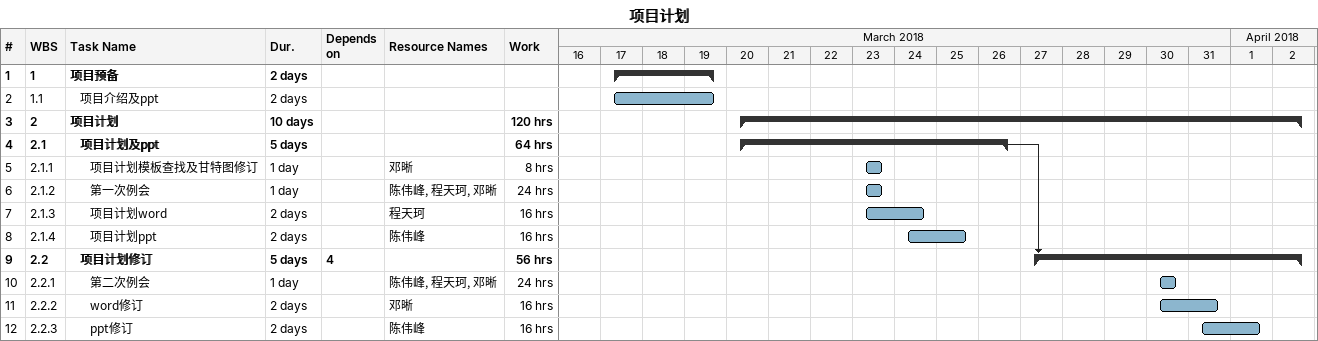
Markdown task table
项目计划

| ID | WBS | Task | Duration | Start | Finish | Predecessors | Resources | Work (h) |
|---|---|---|---|---|---|---|---|---|
| 1 | 1 | **项目预备** | 2d | 2018-03-17 | 2018-03-19 |  |  |  |
| 2 | 1.1 | 项目介绍及ppt | 2d | 2018-03-17 | 2018-03-19 |  |  |  |
| 3 | 2 | **项目计划** | 10d | 2018-03-20 | 2018-04-02 |  |  | 120 |
| 4 | 2.1 | **项目计划及ppt** | 5d | 2018-03-20 | 2018-03-26 |  |  | 64 |
| 5 | 2.1.1 | 项目计划模板查找及甘特图修订 | 1d | 2018-03-23 | 2018-03-23 |  | 邓晰 | 8 |
| 6 | 2.1.2 | 第一次例会 | 1d | 2018-03-23 | 2018-03-23 |  | 陈伟峰, 程天珂, 邓晰 | 24 |
| 7 | 2.1.3 | 项目计划word | 2d | 2018-03-23 | 2018-03-24 |  | 程天珂 | 16 |
| 8 | 2.1.4 | 项目计划ppt | 2d | 2018-03-24 | 2018-03-25 |  | 陈伟峰 | 16 |
| 9 | 2.2 | **项目计划修订** | 5d | 2018-03-27 | 2018-04-02 | 4 |  | 56 |
| 10 | 2.2.1 | 第二次例会 | 1d | 2018-03-30 | 2018-03-30 |  | 陈伟峰, 程天珂, 邓晰 | 24 |
| 11 | 2.2.2 | word修订 | 2d | 2018-03-30 | 2018-03-31 |  | 邓晰 | 16 |
| 12 | 2.2.3 | ppt修订 | 2d | 2018-03-31 | 2018-04-01 |  | 陈伟峰 | 16 |
